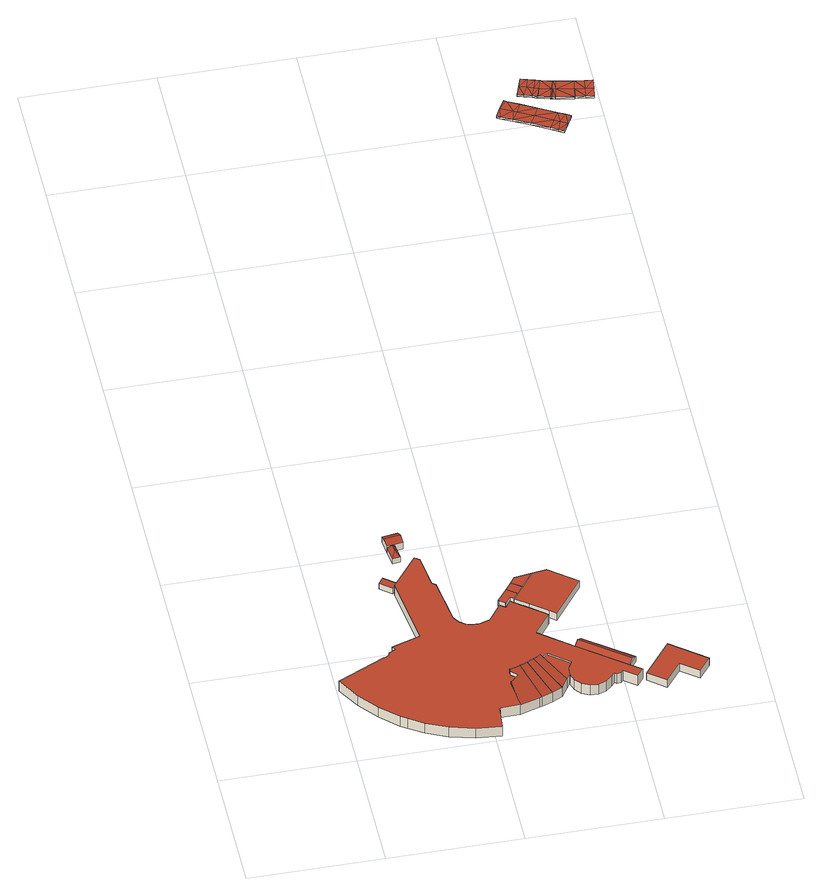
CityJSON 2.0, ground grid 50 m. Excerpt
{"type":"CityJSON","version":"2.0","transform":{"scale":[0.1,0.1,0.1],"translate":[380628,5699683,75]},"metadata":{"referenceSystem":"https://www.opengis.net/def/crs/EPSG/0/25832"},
"CityObjects":{
"building1":{"type":"Building","attributes":{"Gemeindeschluessel":"05954036","Geometrietyp2DReferenz":"3000","function":"31001_2000","roofType":"1000","measuredHeight":2.61},"geometry":[{"type":"Solid","lod":"2","boundaries":[[[[0,1,2,3]],[[4,5,1,0]],[[6,7,5,4]],[[3,2,7,6]],[[4,0,3,6]],[[1,5,7,2]]]],"semantics":{"surfaces":[{"type":"WallSurface"},{"type":"RoofSurface"},{"type":"GroundSurface"}],"values":[[0,0,0,0,1,2]]}}]},
"building2":{"type":"Building","attributes":{"Gemeindeschluessel":"05954036","Geometrietyp2DReferenz":"3000","function":"31001_2460","roofType":"5000","measuredHeight":4.81},"geometry":[{"type":"Solid","lod":"2","boundaries":[[[[8,9,10,11]],[[12,13,9,8]],[[14,15,13,12]],[[16,17,15,14]],[[11,10,17,16]],[[14,12,18]],[[8,11,19]],[[8,19,18]],[[18,12,8]],[[11,16,19]],[[19,16,14,18]],[[9,13,15,17,10]]]],"semantics":{"surfaces":[{"type":"WallSurface"},{"type":"RoofSurface"},{"type":"GroundSurface"}],"values":[[0,0,0,0,0,1,1,1,1,1,1,2]]}}]},
"building3":{"type":"Building","attributes":{"Gemeindeschluessel":"05954036","Geometrietyp2DReferenz":"3000","function":"31001_2460","roofType":"5000","measuredHeight":3.95},"geometry":[{"type":"Solid","lod":"2","boundaries":[[[[20,21,22,23]],[[24,25,21,20]],[[26,10,25,24]],[[27,17,10,26]],[[23,22,17,27]],[[24,28,29,27,26]],[[28,20,23,29]],[[27,29,23]],[[20,28,24]],[[21,25,10,17,22]]]],"semantics":{"surfaces":[{"type":"WallSurface"},{"type":"RoofSurface"},{"type":"GroundSurface"}],"values":[[0,0,0,0,0,1,1,0,0,2]]}}]},
"building4":{"type":"Building","attributes":{"name":"Freizeitbad Heveney","Gemeindeschluessel":"05954036","Geometrietyp2DReferenz":"3000","function":"31001_3222","roofType":"1000","measuredHeight":4.82},"address":[{"country":"Germany","locality":"Witten","thoroughfareNumber":"35","thoroughfareName":"Querenburger Straße"}],"geometry":[{"type":"Solid","lod":"2","boundaries":[[[[30,31,32,33]],[[34,35,31,30]],[[36,37,35,34]],[[38,39,37,36]],[[40,41,39,38]],[[42,43,41,40]],[[44,45,43,42]],[[46,47,45,44]],[[48,49,47,46]],[[50,51,49,48]],[[52,53,51,50]],[[54,55,53,52]],[[56,57,55,54]],[[58,59,57,56]],[[60,61,59,58]],[[62,63,61,60]],[[64,65,63,62]],[[66,67,65,64]],[[68,69,67,66]],[[70,71,69,68]],[[72,73,71,70]],[[74,75,73,72]],[[76,77,75,74]],[[78,79,77,76]],[[80,81,79,78]],[[82,83,81,80]],[[84,85,83,82]],[[86,87,85,84]],[[88,89,87,86]],[[90,91,89,88]],[[92,93,91,90]],[[94,95,93,92]],[[96,97,95,94]],[[98,99,97,96]],[[100,101,99,98]],[[102,103,101,100]],[[104,105,103,102]],[[106,107,105,104]],[[108,109,107,106]],[[110,111,109,108]],[[112,113,111,110]],[[114,115,113,112]],[[116,117,115,114]],[[118,119,117,116]],[[120,121,119,118]],[[122,123,121,120]],[[124,125,123,122]],[[126,127,125,124]],[[128,129,127,126]],[[130,131,129,128]],[[132,133,131,130]],[[134,135,133,132]],[[136,137,135,134]],[[138,139,137,136]],[[140,141,139,138]],[[142,143,141,140]],[[144,145,143,142]],[[146,147,145,144]],[[148,149,147,146]],[[150,151,149,148]],[[152,153,151,150]],[[154,155,153,152]],[[156,157,155,154]],[[158,159,157,156]],[[160,161,159,158]],[[162,163,161,160]],[[164,165,163,162]],[[33,32,165,164]],[[162,160,158,156,154,152,150,148,146,144,142,140,138,136,134,132,130,128,126,124,122,120,118,116,114,112,110,108,106,104,102,100,98,96,94,92,90,88,86,84,82,80,78,76,74,72,70,68,66,64,62,60,58,56,54,52,50,48,46,44,42,40,38,36,34,30,33,164]],[[31,35,37,39,41,43,45,47,49,51,53,55,57,59,61,63,65,67,69,71,73,75,77,79,81,83,85,87,89,91,93,95,97,99,101,103,105,107,109,111,113,115,117,119,121,123,125,127,129,131,133,135,137,139,141,143,145,147,149,151,153,155,157,159,161,163,165,32]]]],"semantics":{"surfaces":[{"type":"WallSurface"},{"type":"RoofSurface"},{"type":"GroundSurface"}],"values":[[0,0,0,0,0,0,0,0,0,0,0,0,0,0,0,0,0,0,0,0,0,0,0,0,0,0,0,0,0,0,0,0,0,0,0,0,0,0,0,0,0,0,0,0,0,0,0,0,0,0,0,0,0,0,0,0,0,0,0,0,0,0,0,0,0,0,0,0,1,2]]}}]},
"building5":{"type":"Building","attributes":{"Gemeindeschluessel":"05954036","Geometrietyp2DReferenz":"3000","function":"31001_3222"},"children":["building5-1","building5-2","building5-3","building5-4","building5-5"]},
"building5-1":{"type":"BuildingPart","attributes":{"roofType":"2100","measuredHeight":6.77},"parents":["building5"],"geometry":[{"type":"Solid","lod":"2","boundaries":[[[[166,37,39,167]],[[168,35,37,166]],[[169,31,35,168]],[[170,32,31,169]],[[171,165,32,170]],[[172,163,165,171]],[[173,174,163,172]],[[175,176,177,178]],[[179,41,176,175]],[[167,39,41,179]],[[175,178,173,172,171,170,169,168,166,167,179]],[[37,35,31,32,165,163,174,177,176,41,39]],[[177,174,173,178]]]],"semantics":{"surfaces":[{"type":"WallSurface"},{"type":"RoofSurface"},{"type":"GroundSurface"},{"type":"ClosureSurface"}],"values":[[0,0,0,0,0,0,0,0,0,0,1,2,3]]}}]},
"building5-2":{"type":"BuildingPart","attributes":{"roofType":"2100","measuredHeight":6.79},"parents":["building5"],"geometry":[{"type":"Solid","lod":"2","boundaries":[[[[178,177,180,181]],[[182,161,174,173,183]],[[184,185,161,182]],[[182,183,178,181,184]],[[177,174,161,185,180]],[[178,183,173]],[[174,177,178,173]],[[181,180,185,184]]]],"semantics":{"surfaces":[{"type":"WallSurface"},{"type":"RoofSurface"},{"type":"GroundSurface"},{"type":"ClosureSurface"}],"values":[[0,0,0,1,2,0,3,3]]}}]},
"building5-3":{"type":"BuildingPart","attributes":{"roofType":"2100","measuredHeight":6.91},"parents":["building5"],"geometry":[{"type":"Solid","lod":"2","boundaries":[[[[186,187,188,189,190]],[[191,159,192,193,194]],[[195,196,197,159,191]],[[191,194,186,190,195]],[[187,192,159,197,188]],[[186,194,193]],[[192,187,186,193]],[[189,196,195,190]],[[188,197,196,189]]]],"semantics":{"surfaces":[{"type":"WallSurface"},{"type":"RoofSurface"},{"type":"GroundSurface"},{"type":"ClosureSurface"}],"values":[[0,0,0,1,2,0,3,0,3]]}}]},
"building5-4":{"type":"BuildingPart","attributes":{"roofType":"2100","measuredHeight":6.79},"parents":["building5"],"geometry":[{"type":"Solid","lod":"2","boundaries":[[[[181,180,187,186]],[[193,192,185,184]],[[181,186,193,184]],[[187,180,185,192]],[[187,192,193,186]],[[184,185,180,181]]]],"semantics":{"surfaces":[{"type":"WallSurface"},{"type":"RoofSurface"},{"type":"GroundSurface"},{"type":"ClosureSurface"}],"values":[[0,0,1,2,3,3]]}}]},
"building5-5":{"type":"BuildingPart","attributes":{"roofType":"1000","measuredHeight":4.19},"parents":["building5"],"geometry":[{"type":"Solid","lod":"2","boundaries":[[[[198,155,157,199]],[[200,153,155,198]],[[201,151,153,200]],[[202,203,151,201]],[[189,188,203,202]],[[199,157,197,196]],[[189,202,201,200,198,199,196]],[[155,153,151,203,188,197,157]],[[188,189,196,197]]]],"semantics":{"surfaces":[{"type":"WallSurface"},{"type":"RoofSurface"},{"type":"GroundSurface"},{"type":"ClosureSurface"}],"values":[[0,0,0,0,0,0,1,2,3]]}}]},
"building6":{"type":"Building","attributes":{"Gemeindeschluessel":"05954036","Geometrietyp2DReferenz":"3000","function":"31001_3222"},"children":["building6-1","building6-2"]},
"building6-1":{"type":"BuildingPart","attributes":{"roofType":"1000","measuredHeight":3.7},"parents":["building6"],"geometry":[{"type":"Solid","lod":"2","boundaries":[[[[204,205,206,207]],[[208,209,205,204]],[[210,211,209,208]],[[212,213,211,210]],[[214,215,216,213,212]],[[217,218,219,220,221]],[[222,223,218,217]],[[207,206,223,222]],[[217,221,214,212,210,208,204,207,222]],[[205,209,211,213,216,219,218,223,206]],[[215,214,221,220]],[[219,216,215,220]]]],"semantics":{"surfaces":[{"type":"WallSurface"},{"type":"RoofSurface"},{"type":"GroundSurface"},{"type":"ClosureSurface"}],"values":[[0,0,0,0,0,0,0,0,1,2,0,3]]}}]},
"building6-2":{"type":"BuildingPart","attributes":{"roofType":"1000","measuredHeight":3.64},"parents":["building6"],"geometry":[{"type":"Solid","lod":"2","boundaries":[[[[224,225,216,215]],[[226,227,225,224]],[[220,219,227,226]],[[226,224,215,220]],[[225,227,219,216]],[[219,220,215,216]]]],"semantics":{"surfaces":[{"type":"WallSurface"},{"type":"RoofSurface"},{"type":"GroundSurface"},{"type":"ClosureSurface"}],"values":[[0,0,0,1,2,3]]}}]},
"building7":{"type":"Building","attributes":{"Gemeindeschluessel":"05954036","Geometrietyp2DReferenz":"3000","function":"31001_3222","roofType":"1000","measuredHeight":3.64},"geometry":[{"type":"Solid","lod":"2","boundaries":[[[[228,229,225,224]],[[230,231,229,228]],[[226,227,231,230]],[[224,225,227,226]],[[230,228,224,226]],[[229,231,227,225]]]],"semantics":{"surfaces":[{"type":"WallSurface"},{"type":"RoofSurface"},{"type":"GroundSurface"}],"values":[[0,0,0,0,1,2]]}}]},
"building8":{"type":"Building","attributes":{"Gemeindeschluessel":"05954036","Geometrietyp2DReferenz":"3000","function":"31001_3222","roofType":"1000","measuredHeight":3.37},"geometry":[{"type":"Solid","lod":"2","boundaries":[[[[232,233,234,235]],[[236,237,233,232]],[[220,238,237,236]],[[226,239,238,220]],[[230,240,239,226]],[[241,242,240,230]],[[243,244,242,241]],[[245,246,244,243]],[[235,234,246,245]],[[243,241,230,226,220,236,232,235,245]],[[233,237,238,239,240,242,244,246,234]]]],"semantics":{"surfaces":[{"type":"WallSurface"},{"type":"RoofSurface"},{"type":"GroundSurface"}],"values":[[0,0,0,0,0,0,0,0,0,1,2]]}}]},
"building9":{"type":"Building","attributes":{"Gemeindeschluessel":"05954036","Geometrietyp2DReferenz":"3000","function":"31001_3222","roofType":"3100","measuredHeight":4.02},"geometry":[{"type":"Solid","lod":"2","boundaries":[[[[247,248,249,250]],[[251,252,248,247]],[[253,254,252,251]],[[250,249,254,253]],[[247,255,251]],[[253,256,250]],[[250,256,255,247]],[[251,255,256,253]],[[248,252,254,249]]]],"semantics":{"surfaces":[{"type":"WallSurface"},{"type":"RoofSurface"},{"type":"GroundSurface"}],"values":[[0,0,0,0,0,0,1,1,2]]}}]},
"building10":{"type":"Building","attributes":{"Gemeindeschluessel":"05954036","Geometrietyp2DReferenz":"3000","function":"31001_3222","roofType":"1000","measuredHeight":3.57},"geometry":[{"type":"Solid","lod":"2","boundaries":[[[[257,258,259,260]],[[261,262,258,257]],[[263,264,262,261]],[[265,266,264,263]],[[267,268,266,265]],[[260,259,268,267]],[[265,263,261,257,260,267]],[[258,262,264,266,268,259]]]],"semantics":{"surfaces":[{"type":"WallSurface"},{"type":"RoofSurface"},{"type":"GroundSurface"}],"values":[[0,0,0,0,0,0,1,2]]}}]},
"building11":{"type":"Building","attributes":{"Geometrietyp2DReferenz":"2000","Gemeindeschluessel":"05911000","function":"53001_1800","roofType":"9999","measuredHeight":1},"geometry":[{"type":"Solid","lod":"2","boundaries":[[[[269,270,271]],[[270,272,271]],[[273,274,269]],[[274,270,269]],[[275,276,273]],[[276,274,273]],[[277,278,275]],[[278,276,275]],[[279,280,277]],[[280,278,277]],[[281,282,279]],[[282,280,279]],[[283,284,281]],[[284,282,281]],[[285,286,283]],[[286,284,283]],[[287,288,285]],[[288,286,285]],[[289,290,287]],[[290,288,287]],[[291,292,289]],[[292,290,289]],[[293,294,291]],[[294,292,291]],[[295,296,293]],[[296,294,293]],[[297,298,295]],[[298,296,295]],[[299,300,297]],[[300,298,297]],[[271,272,299]],[[272,300,299]],[[301,272,274]],[[274,272,270]],[[301,274,276]],[[302,301,276]],[[303,302,278]],[[278,302,276]],[[304,303,280]],[[280,303,278]],[[305,304,280]],[[305,280,282]],[[286,305,282]],[[286,282,284]],[[300,272,298]],[[298,272,301]],[[298,301,296]],[[301,302,296]],[[294,296,303]],[[303,296,302]],[[294,303,304]],[[294,304,292]],[[290,292,305]],[[305,292,304]],[[290,305,286]],[[290,286,288]],[[306,273,271]],[[273,269,271]],[[306,275,273]],[[307,275,306]],[[308,277,307]],[[277,275,307]],[[309,279,308]],[[279,277,308]],[[310,279,309]],[[310,281,279]],[[285,281,310]],[[285,283,281]],[[299,297,271]],[[297,306,271]],[[297,295,306]],[[306,295,307]],[[293,308,295]],[[308,307,295]],[[293,309,308]],[[293,291,309]],[[289,310,291]],[[310,309,291]],[[289,285,310]],[[289,287,285]]]],"semantics":{"surfaces":[{"type":"WallSurface"},{"type":"GroundSurface"},{"type":"RoofSurface"}],"values":[[0,0,0,0,0,0,0,0,0,0,0,0,0,0,0,0,0,0,0,0,0,0,0,0,0,0,0,0,0,0,0,0,1,1,1,1,1,1,1,1,1,1,1,1,1,1,1,1,1,1,1,1,1,1,1,1,2,2,2,2,2,2,2,2,2,2,2,2,2,2,2,2,2,2,2,2,2,2,2,2]]}}]},
"building12":{"type":"Building","attributes":{"Geometrietyp2DReferenz":"2000","Gemeindeschluessel":"05911000","function":"53001_1800","roofType":"9999","measuredHeight":1},"geometry":[{"type":"Solid","lod":"2","boundaries":[[[[311,312,313]],[[312,314,313]],[[315,316,311]],[[316,312,311]],[[317,318,315]],[[318,316,315]],[[319,320,317]],[[320,318,317]],[[321,322,319]],[[322,320,319]],[[323,324,321]],[[324,322,321]],[[325,326,323]],[[326,324,323]],[[327,328,325]],[[328,326,325]],[[329,330,327]],[[330,328,327]],[[331,332,329]],[[332,330,329]],[[333,334,331]],[[334,332,331]],[[335,336,333]],[[336,334,333]],[[337,338,335]],[[338,336,335]],[[339,340,337]],[[340,338,337]],[[341,342,339]],[[342,340,339]],[[343,344,341]],[[344,342,341]],[[345,346,343]],[[346,344,343]],[[347,348,345]],[[348,346,345]],[[349,350,347]],[[350,348,347]],[[351,352,349]],[[352,350,349]],[[353,354,351]],[[354,352,351]],[[355,356,353]],[[356,354,353]],[[357,358,355]],[[358,356,355]],[[359,360,357]],[[360,358,357]],[[361,362,359]],[[362,360,359]],[[363,364,361]],[[364,362,361]],[[365,366,363]],[[366,364,363]],[[367,368,365]],[[368,366,365]],[[369,370,367]],[[370,368,367]],[[313,314,369]],[[314,370,369]],[[316,371,314]],[[316,314,312]],[[320,372,318]],[[318,372,316]],[[316,372,371]],[[324,373,322]],[[322,373,372]],[[322,372,320]],[[330,374,328]],[[328,374,326]],[[326,374,373]],[[326,373,324]],[[334,375,374]],[[334,374,332]],[[332,374,330]],[[338,376,336]],[[336,376,375]],[[336,375,334]],[[340,342,376]],[[376,342,377]],[[340,376,338]],[[342,344,378]],[[342,378,377]],[[346,348,344]],[[344,348,378]],[[371,368,370]],[[371,370,314]],[[372,366,371]],[[371,366,368]],[[373,364,366]],[[373,366,372]],[[374,362,373]],[[373,362,364]],[[375,360,362]],[[375,362,374]],[[376,358,375]],[[375,358,360]],[[376,377,358]],[[358,377,356]],[[378,354,356]],[[378,356,377]],[[348,350,352]],[[348,352,378]],[[378,352,354]],[[315,313,379]],[[315,311,313]],[[319,317,380]],[[317,315,380]],[[315,379,380]],[[323,321,381]],[[321,380,381]],[[321,319,380]],[[329,327,382]],[[327,325,382]],[[325,381,382]],[[325,323,381]],[[333,382,383]],[[333,331,382]],[[331,329,382]],[[337,335,384]],[[335,383,384]],[[335,333,383]],[[339,384,341]],[[384,385,341]],[[339,337,384]],[[341,386,343]],[[341,385,386]],[[345,343,347]],[[343,386,347]],[[379,369,367]],[[379,313,369]],[[380,379,365]],[[379,367,365]],[[381,365,363]],[[381,380,365]],[[382,381,361]],[[381,363,361]],[[383,361,359]],[[383,382,361]],[[384,383,357]],[[383,359,357]],[[384,357,385]],[[357,355,385]],[[386,355,353]],[[386,385,355]],[[347,351,349]],[[347,386,351]],[[386,353,351]]]],"semantics":{"surfaces":[{"type":"WallSurface"},{"type":"GroundSurface"},{"type":"RoofSurface"}],"values":[[0,0,0,0,0,0,0,0,0,0,0,0,0,0,0,0,0,0,0,0,0,0,0,0,0,0,0,0,0,0,0,0,0,0,0,0,0,0,0,0,0,0,0,0,0,0,0,0,0,0,0,0,0,0,0,0,0,0,0,0,1,1,1,1,1,1,1,1,1,1,1,1,1,1,1,1,1,1,1,1,1,1,1,1,1,1,1,1,1,1,1,1,1,1,1,1,1,1,1,1,1,1,1,1,2,2,2,2,2,2,2,2,2,2,2,2,2,2,2,2,2,2,2,2,2,2,2,2,2,2,2,2,2,2,2,2,2,2,2,2,2,2,2,2,2,2,2,2]]}}]}
},
"vertices":[
[263,844,42],[263,844,15],[245,821,15],[245,821,42],[307,809,42],[307,809,15],[289,786,42],[289,786,15],
[339,987,43],[339,987,17],[338,993,17],[338,993,43],[345,935,43],[345,935,17],[316,931,43],[316,931,17],[309,989,43],[309,989,17],[329,948,65],[325,977,65],
[360,1056,42],[360,1056,17],[302,1048,17],[302,1048,42],[368,997,51],[368,997,17],[338,993,51],[309,989,51],[364,1028,57],[305,1021,57],
[624,235,65],[624,235,17],[601,253,17],[601,253,65],[623,234,65],[623,234,17],[596,210,65],[596,210,17],[593,209,65],[593,209,17],[606,102,65],[606,102,17],[534,99,65],[534,99,17],[528,94,65],[528,94,17],[522,7,65],[522,7,17],[428,16,65],[428,16,17],[337,41,65],[337,41,17],[258,77,65],[258,77,17],[204,112,65],[204,112,17],[181,127,65],[181,127,17],[113,188,65],[113,188,17],[55,259,65],[55,259,17],[5,345,65],[5,345,17],[183,429,65],[183,429,17],[184,428,65],[184,428,17],[201,436,65],[201,436,17],[205,449,65],[205,449,17],[230,461,65],[230,461,17],[222,476,65],[222,476,17],[328,509,65],[328,509,17],[292,777,65],[292,777,17],[386,898,65],[386,898,17],[388,897,65],[388,897,17],[389,898,65],[389,898,17],[405,886,65],[405,886,17],[421,763,65],[421,763,17],[435,751,65],[435,751,17],[460,577,65],[460,577,17],[476,553,65],[476,553,17],[497,537,65],[497,537,17],[519,530,65],[519,530,17],[547,529,65],[547,529,17],[585,541,65],[585,541,17],[634,606,65],[634,606,17],[651,592,65],[651,592,17],[653,591,65],[653,591,17],[674,618,65],[674,618,17],[686,608,65],[686,608,17],[733,572,65],[733,572,17],[794,526,65],[794,526,17],[792,523,65],[792,523,17],[732,444,65],[732,444,17],[850,353,65],[850,353,17],[1020,222,65],[1020,222,17],[1062,191,65],[1062,191,17],[1039,161,65],[1039,161,17],[992,197,65],[992,197,17],[985,188,65],[985,188,17],[969,185,65],[969,185,17],[960,192,65],[960,192,17],[949,177,65],[949,177,17],[925,156,65],[925,156,17],[896,146,65],[896,146,17],[865,148,65],[865,148,17],[837,162,65],[837,162,17],[816,185,65],[816,185,17],[806,215,65],[806,215,17],[809,248,65],[809,248,17],[824,276,65],[824,276,17],[749,335,65],[749,335,17],[702,303,65],[702,303,17],[656,281,65],[656,281,17],[610,267,65],[610,267,17],[599,265,65],[599,265,17],
[596,210,77],[593,209,77],[623,234,79],[624,235,79],[601,253,83],[599,265,84],[610,267,84],[639,276,84],[639,276,17],[679,123,62],[679,123,17],[688,126,17],[688,126,62],[606,102,62],
[728,141,17],[728,141,62],[656,281,84],[639,276,85],[666,286,85],[666,286,17],
[767,159,62],[767,159,17],[792,197,17],[792,197,59],[792,197,63],[702,303,85],[693,299,17],[693,299,85],[693,299,86],[719,314,85],[719,314,59],[719,314,17],
[824,276,59],[749,335,59],[809,248,59],[806,215,59],[805,217,59],[805,217,17],
[651,592,84],[651,592,47],[653,591,47],[653,591,84],[634,606,84],[634,606,47],[634,607,84],[634,607,47],[629,610,84],[629,610,47],[667,659,84],[667,659,83],[667,659,47],[686,608,84],[686,608,47],[704,631,47],[704,631,83],[704,631,84],[674,618,84],[674,618,47],
[690,690,83],[690,690,47],[728,662,83],[728,662,47],
[707,713,83],[707,713,47],[773,722,83],[773,722,47],
[733,572,83],[733,572,50],[794,526,50],[794,526,83],[686,608,83],[686,608,50],[704,631,50],[728,662,50],[773,722,50],[828,730,83],[828,730,50],[930,651,83],[930,651,50],[818,505,83],[818,505,50],
[1052,265,56],[1052,265,32],[881,393,32],[881,393,57],[1020,222,56],[1020,222,32],[850,353,57],[850,353,32],[1036,244,73],[865,373,73],
[1073,177,57],[1073,177,21],[1138,127,21],[1138,127,57],[1174,306,57],[1174,306,21],[1303,205,57],[1303,205,21],[1260,150,57],[1260,150,21],[1196,200,57],[1196,200,21],
[1165,3135,15],[1165,3135,5],[1145,3100,15],[1145,3100,5],[1176,3129,15],[1176,3129,5],[1219,3105,16],[1219,3105,6],[1276,3074,16],[1276,3074,6],[1339,3039,16],[1339,3039,6],[1365,3025,15],[1365,3025,5],[1385,3015,15],[1385,3015,5],[1365,2979,15],[1365,2979,5],[1346,2944,15],[1346,2944,5],[1326,2955,15],[1326,2955,5],[1301,2969,16],[1301,2969,6],[1237,3004,16],[1237,3004,6],[1180,3035,16],[1180,3035,6],[1138,3058,15],[1138,3058,5],[1126,3065,15],[1126,3065,5],[1188,3076,6],[1200,3070,6],[1257,3039,6],[1320,3004,6],[1340,2993,5],[1188,3076,16],[1200,3070,16],[1257,3039,16],[1320,3004,16],[1340,2993,15],
[1484,3092,17],[1484,3092,7],[1490,3132,17],[1490,3132,7],[1454,3097,17],[1454,3097,7],[1417,3102,17],[1417,3102,7],[1416,3102,17],[1416,3102,7],[1415,3102,17],[1415,3102,7],[1349,3115,17],[1349,3115,7],[1348,3115,17],[1348,3115,7],[1337,3117,17],[1337,3117,7],[1336,3118,17],[1336,3118,7],[1335,3118,17],[1335,3118,7],[1331,3119,17],[1331,3119,7],[1289,3132,16],[1289,3132,6],[1288,3132,16],[1288,3132,6],[1286,3132,16],[1286,3132,6],[1271,3138,16],[1271,3138,6],[1242,3148,15],[1242,3148,5],[1219,3155,15],[1219,3155,5],[1232,3193,15],[1232,3193,5],[1244,3231,15],[1244,3231,5],[1268,3223,15],[1268,3223,5],[1269,3223,15],[1269,3223,5],[1297,3213,16],[1297,3213,6],[1313,3208,16],[1313,3208,6],[1353,3196,17],[1353,3196,7],[1356,3195,17],[1356,3195,7],[1365,3193,17],[1365,3193,7],[1429,3181,17],[1429,3181,7],[1465,3176,17],[1465,3176,7],[1495,3172,17],[1495,3172,7],[1460,3136,7],[1422,3141,7],[1357,3154,7],[1346,3156,7],[1342,3158,7],[1300,3170,6],[1284,3176,6],[1260,3184,6],[1460,3136,17],[1422,3141,17],[1357,3154,17],[1346,3156,17],[1342,3158,17],[1300,3170,16],[1284,3176,16],[1260,3184,16]
]}
